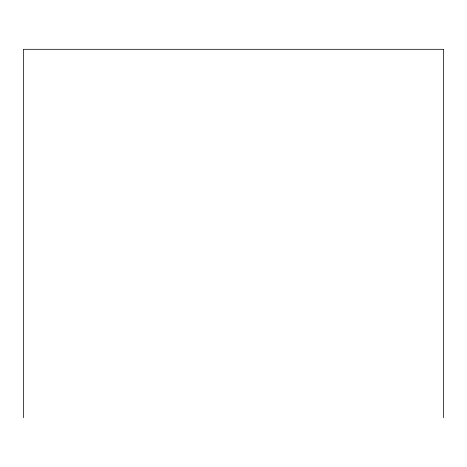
<?xml version="1.0" encoding="UTF-8"?>
<svg xmlns="http://www.w3.org/2000/svg" width="467" height="467" viewBox="0 0 467 467"><rect width="100%" height="100%" fill="white"/><g stroke="black" fill="none" stroke-linecap="round" stroke-linejoin="round"><path stroke-width="0.7" d="M443.65 417.691L443.65 49.309L23.35 49.309L23.35 417.691"/></g></svg>
